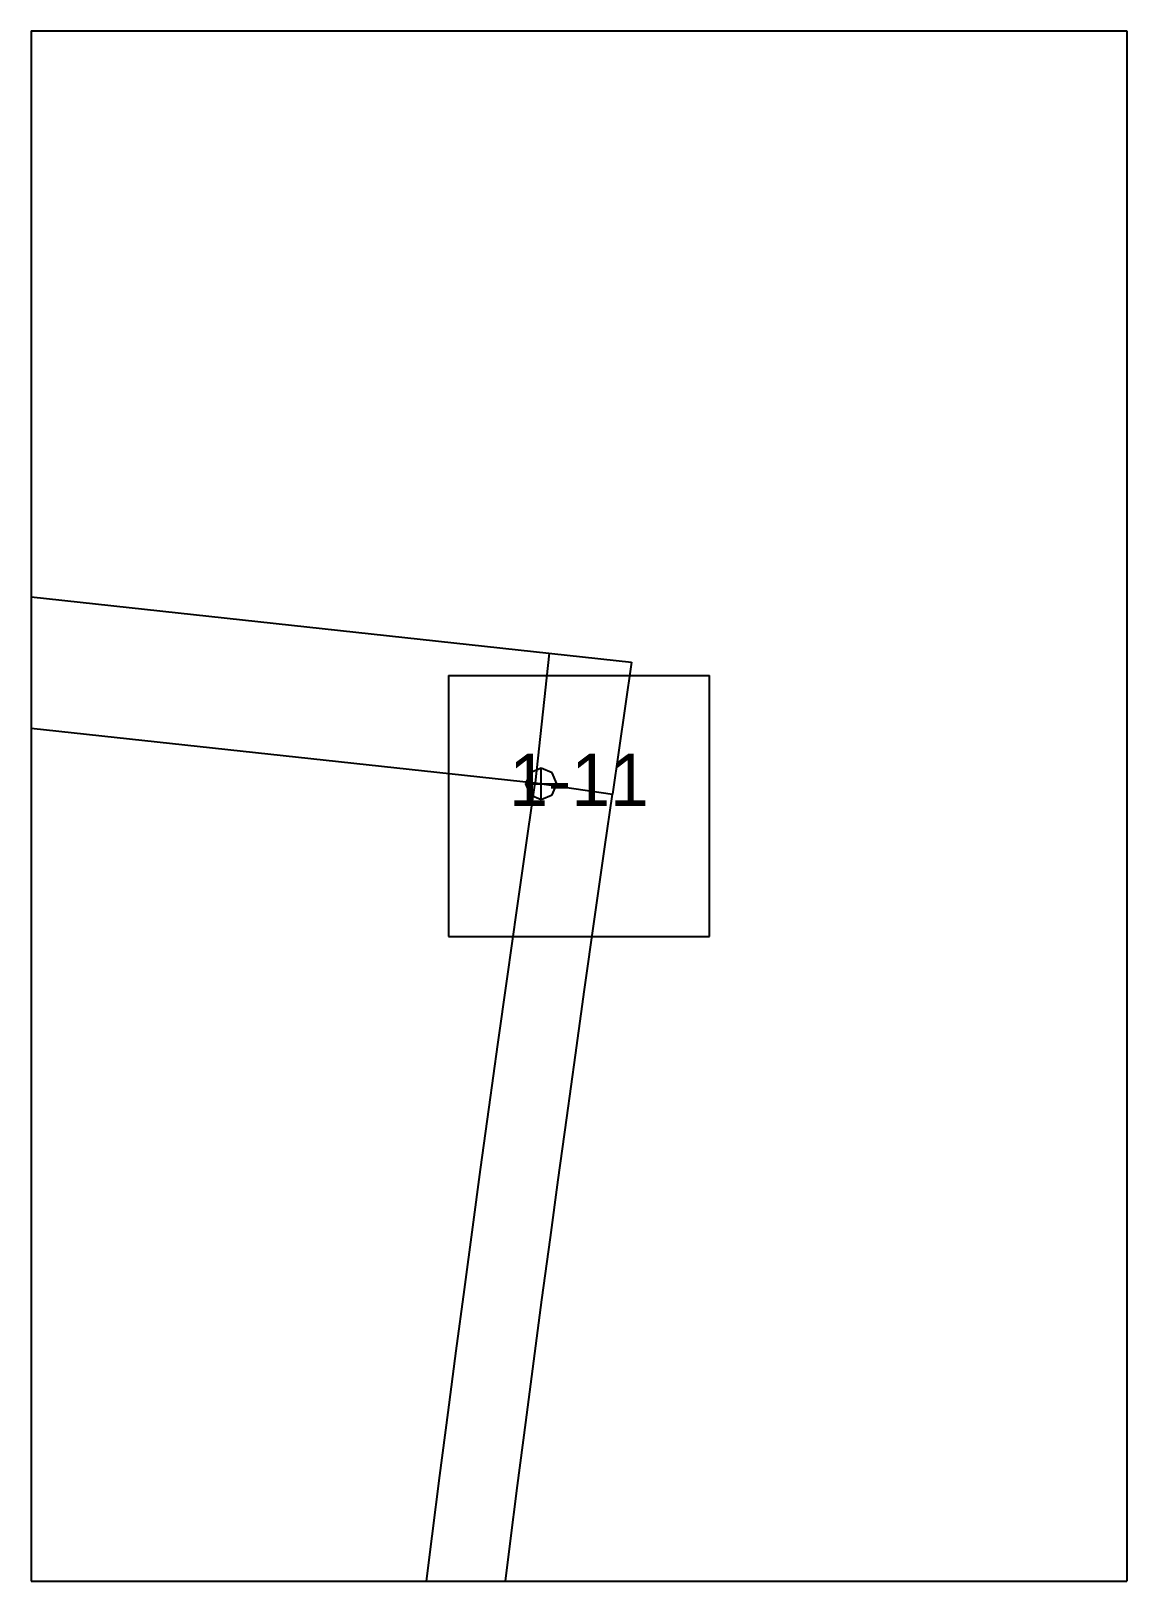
# Paper-space layout 'Plan 1-11' of a CAD drawing. Header units: metres, sheet in millimetres. Extents: x 0 to 210, y 0 to 297.
# The model-space entities are those that its viewports show. They can reach past a viewport. Long polylines and large blocks are cut down to what shows.
import ezdxf
from ezdxf.enums import TextEntityAlignment as Align

# ---------------------------------------------------------------- set-up
doc = ezdxf.new("R2010")
doc.units = ezdxf.units.M
for name, color, linetype in [('default', 7, 'Continuous'), ('TEXTLAYER', 7, 'Continuous'), ('VIEWPORTS', 7, 'Continuous')]:
    doc.layers.add(name, color=color, linetype=linetype)

msp = doc.modelspace()

# ---------------------------------------------------------------- linework, layer by layer
at = {"color": 9}
for p, q in [((1890, 0), (2100, 0)), ((2100, 0), (2100, -297)), ((2100, 0), (2310, 0)), ((2100, 0), (2100, -297)), ((2310, 0), (2310, -297)), ((2310, 0), (2520, 0)), ((2310, 0), (2310, -297)), ((2180, -123.5), (2230, -123.5)), ((2180, -123.5), (2180, -173.5)), ((2230, -173.5), (2230, -123.5)), ((2180, -173.5), (2230, -173.5)), ((1890, -297), (2100, -297)), ((1890, -297), (2100, -297)), ((2100, -297), (2310, -297)), ((2100, -297), (2100, -594)), ((2100, -297), (2310, -297)), ((2100, -297), (2100, -594)), ((2310, -297), (2520, -297)), ((2310, -297), (2310, -594)), ((2310, -297), (2520, -297)), ((2310, -297), (2310, -594))]:
    msp.add_line(p, q, dxfattribs=at)
at = {"layer": 'default', "color": 7, "linetype": 'Continuous'}
for p, q in [((1825.97, -78.65), (2215.05, -120.95)), ((1837.64, -105.06), (2196.57, -144.09)), ((2199.28, -119.24), (2196.57, -144.09)), ((2215.05, -120.95), (2211.42, -146.22)), ((2195.64, -142.14), (2194.76, -144.26)), ((2197.76, -141.26), (2195.64, -142.14)), ((2199.88, -142.14), (2197.76, -141.26)), ((2197.76, -147.26), (2197.76, -141.26)), ((2200.76, -144.26), (2199.88, -142.14)), ((2194.76, -144.26), (2195.64, -146.38)), ((2194.76, -144.26), (2200.76, -144.26)), ((2195.12, -154.23), (2196.57, -144.09)), ((2196.57, -144.09), (2211.42, -146.22)), ((2199.88, -146.38), (2200.76, -144.26)), ((2195.64, -146.38), (2197.76, -147.26)), ((2197.76, -147.26), (2199.88, -146.38)), ((2209.97, -156.35), (2211.42, -146.22)), ((2193.15, -168.06), (2195.12, -154.23)), ((2208, -170.16), (2209.97, -156.35)), ((2191.23, -181.61), (2193.15, -168.06)), ((2206.08, -183.69), (2208, -170.16)), ((2189.47, -194.18), (2191.23, -181.61)), ((2204.32, -196.25), (2206.08, -183.69)), ((2187.79, -206.22), (2189.47, -194.18)), ((2202.65, -208.26), (2204.32, -196.25)), ((2186.15, -218.14), (2187.79, -206.22)), ((2201.02, -220.16), (2202.65, -208.26)), ((2184.65, -229.2), (2186.15, -218.14)), ((2199.51, -231.2), (2201.02, -220.16)), ((2183.03, -241.17), (2184.65, -229.2)), ((2197.9, -243.15), (2199.51, -231.2)), ((2181.47, -252.9), (2183.03, -241.17)), ((2196.35, -254.86), (2197.9, -243.15)), ((2179.92, -264.71), (2181.47, -252.9)), ((2194.8, -266.64), (2196.35, -254.86)), ((2178.36, -276.77), (2179.92, -264.71)), ((2193.24, -278.67), (2194.8, -266.64)), ((2176.87, -288.44), (2178.36, -276.77)), ((2191.75, -290.32), (2193.24, -278.67)), ((2175.33, -300.59), (2176.87, -288.44)), ((2190.22, -302.43), (2191.75, -290.32))]:
    msp.add_line(p, q, dxfattribs=at)

# ---------------------------------------------------------------- texts
at = {"layer": 'TEXTLAYER', "color": 1}
msp.add_text('1-11', height=10, dxfattribs=at).set_placement((2205, -148.5), align=Align.CENTER)

psp = doc.layouts.new('Plan 1-11')

# ---------------------------------------------------------------- viewports
at = {"layer": 'VIEWPORTS'}
psp.add_viewport(center=(105, 148.5), size=(210, 297), view_center_point=(2205, -148.5), view_height=297, dxfattribs=at)

doc.saveas('drawing.dxf')
